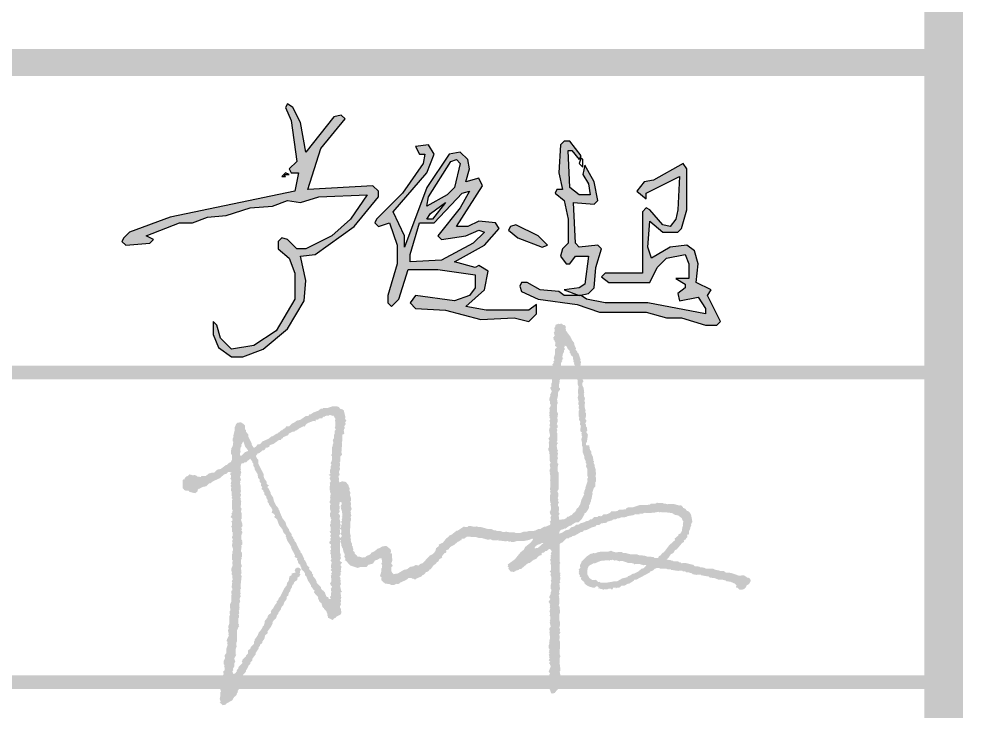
# Model space of a CAD drawing. Extents: x 2803505 to 5851001, y -1372902 to 24339.
# Drawn here: x 3298171 to 3300610, y -617328 to -615540 of the extents above; entities that cross this region are included whole.
import ezdxf

# ---------------------------------------------------------------- set-up
doc = ezdxf.new("R2010")
doc.units = 0
doc.header["$LTSCALE"] = 1000
doc.header["$MEASUREMENT"] = 0
doc.layers.get('0').update_dxf_attribs({"linetype": 'CONTINUOUS'})
doc.layers.add('!!电气', color=1, linetype='CONTINUOUS')
doc.layers.add('图框', color=147, linetype='CONTINUOUS', lineweight=20)

# ---------------------------------------------------------------- blocks, each defined once
blk = doc.blocks.new('ljc')
at = {"linetype": 'Continuous'}
h = blk.add_hatch(color=0, dxfattribs=at)
h.paths.add_polyline_path([(2022.82, 1567.67), (2018.82, 1563.67), (2019.82, 1561.67), (2023.82, 1561.67), (2021.82, 1551.67), (1954.82, 1537.67), (1932.82, 1529.67), (1929.82, 1526.67), (1928.82, 1524.67), (1930.82, 1522.67), (1943.82, 1523.67), (1945.82, 1525.67), (1941.82, 1527.67), (1959.82, 1534.67), (1966.82, 1534.67), (1974.82, 1537.67), (1984.82, 1538.67), (1997.82, 1542.67), (2009.82, 1543.67), (2017.82, 1546.67), (2024.82, 1545.67), (2034.82, 1548.67), (2060.82, 1549.67), (2051.82, 1536.67), (2041.82, 1527.67), (2027.82, 1520.67), (2022.82, 1520.67), (2017.82, 1525.67), (2014.82, 1526.67), (2012.82, 1524.67), (2012.82, 1520.67), (2018.82, 1515.67), (2021.82, 1507.67), (2021.82, 1493.67), (2011.82, 1476.67), (1999.82, 1468.67), (1987.82, 1466.67), (1981.82, 1472.67), (1979.82, 1479.67), (1977.82, 1481.67), (1977.82, 1474.67), (1980.82, 1467.67), (1987.82, 1462.67), (1993.82, 1462.67), (2004.82, 1466.67), (2017.82, 1477.67), (2026.82, 1492.67), (2027.82, 1503.67), (2024.82, 1516.67), (2032.82, 1517.67), (2053.82, 1532.67), (2066.82, 1548.67), (2066.82, 1551.67), (2063.82, 1554.67), (2028.82, 1552.67), (2035.82, 1574.67), (2048.82, 1590.67), (2046.82, 1592.67), (2042.82, 1591.67), (2027.82, 1572.67), (2024.82, 1588.67), (2020.82, 1596.67), (2017.82, 1598.67), (2016.82, 1596.67), (2019.82, 1589.67)])
h.paths.add_polyline_path([(2080.82, 1521.67), (2080.82, 1527.67), (2074.82, 1540.67), (2092.82, 1561.67), (2096.82, 1571.67), (2093.82, 1576.67), (2086.82, 1575.67), (2088.82, 1571.67), (2091.82, 1571.67), (2090.82, 1566.67), (2079.82, 1550.67), (2065.82, 1536.67), (2064.82, 1534.67), (2066.82, 1532.67), (2072.82, 1534.67), (2076.82, 1522.67), (2076.82, 1512.67), (2071.82, 1495.67), (2071.82, 1491.67), (2073.82, 1489.67), (2077.82, 1493.67), (2082.82, 1509.67), (2098.82, 1509.67), (2118.82, 1506.67), (2118.82, 1499.67), (2115.82, 1495.67), (2107.82, 1492.67), (2086.82, 1495.67), (2083.82, 1491.67), (2086.82, 1488.67), (2102.82, 1487.67), (2121.82, 1482.67), (2139.82, 1483.67), (2147.82, 1481.67), (2151.82, 1485.67), (2151.82, 1490.67), (2147.82, 1487.67), (2124.82, 1487.67), (2113.82, 1489.67), (2123.82, 1498.67), (2125.82, 1508.67), (2120.82, 1511.67), (2118.82, 1510.67), (2107.82, 1513.67), (2123.82, 1522.67), (2131.82, 1531.67), (2129.82, 1534.67), (2120.82, 1535.67), (2114.82, 1532.67), (2108.82, 1532.67), (2122.82, 1554.67), (2120.82, 1558.67), (2113.82, 1556.67), (2115.82, 1563.67), (2114.82, 1568.67), (2110.82, 1572.67), (2104.82, 1571.67), (2092.82, 1553.67)])
h.paths.add_polyline_path([(2088.82, 1534.67), (2096.82, 1534.67), (2111.82, 1550.67), (2115.82, 1551.67), (2110.82, 1542.67), (2098.82, 1527.67), (2100.82, 1525.67), (2113.82, 1527.67), (2120.82, 1530.67), (2123.82, 1529.67), (2117.82, 1523.67), (2100.82, 1514.67), (2083.82, 1513.67), (2083.82, 1517.67)], flags=16)
h.paths.add_polyline_path([(2092.82, 1536.67), (2094.82, 1539.67), (2102.82, 1545.67), (2095.82, 1536.67)], flags=16)
h.paths.add_polyline_path([(2092.82, 1543.67), (2093.82, 1548.67), (2105.82, 1567.67), (2108.82, 1568.67), (2110.82, 1566.67), (2107.82, 1553.67), (2103.82, 1549.67)], flags=16)
h.paths.add_polyline_path([(2140.82, 1533.67), (2137.82, 1532.67), (2136.82, 1530.67), (2141.82, 1526.67), (2154.82, 1521.67), (2157.82, 1522.67), (2152.82, 1527.67)])
h.paths.add_polyline_path([(2174.82, 1521.67), (2172.82, 1523.67), (2171.82, 1545.67), (2182.82, 1544.67), (2184.82, 1546.67), (2182.82, 1556.67), (2177.82, 1565.67), (2176.82, 1560.67), (2179.82, 1555.67), (2180.82, 1549.67), (2174.82, 1549.67), (2169.82, 1553.67), (2168.82, 1573.67), (2170.82, 1573.67), (2174.82, 1568.67), (2175.82, 1570.67), (2169.82, 1578.67), (2166.82, 1578.67), (2164.82, 1576.67), (2163.82, 1561.67), (2165.82, 1552.67), (2162.82, 1552.67), (2161.82, 1550.67), (2166.82, 1546.67), (2168.82, 1536.67), (2168.82, 1523.67), (2165.82, 1520.67), (2164.82, 1516.67), (2167.82, 1512.67), (2169.82, 1512.67), (2172.82, 1516.67), (2179.82, 1516.67), (2177.82, 1501.67), (2174.82, 1499.67), (2166.82, 1498.67), (2174.82, 1495.67), (2179.82, 1496.67), (2182.82, 1499.67), (2183.82, 1510.67), (2186.82, 1520.67), (2184.82, 1522.67)])
h.paths.add_polyline_path([(2232.82, 1541.67), (2232.82, 1563.67), (2230.82, 1566.67), (2214.82, 1557.67), (2209.82, 1556.67), (2205.82, 1551.67), (2210.82, 1547.67), (2210.82, 1550.67), (2228.82, 1559.67), (2227.82, 1541.67), (2226.82, 1536.67), (2223.82, 1532.67), (2219.82, 1533.67), (2212.82, 1541.67), (2210.82, 1542.67), (2208.82, 1540.67), (2208.82, 1507.67), (2188.82, 1507.67), (2186.82, 1505.67), (2190.82, 1502.67), (2212.82, 1502.67), (2216.82, 1510.67), (2221.82, 1515.67), (2231.82, 1517.67), (2233.82, 1512.67), (2233.82, 1504.67), (2226.82, 1504.67), (2231.82, 1501.67), (2231.82, 1499.67), (2227.82, 1496.67), (2228.82, 1492.67), (2238.82, 1494.67), (2242.82, 1488.67), (2242.82, 1485.67), (2211.82, 1491.67), (2188.82, 1491.67), (2178.82, 1493.67), (2175.82, 1495.67), (2166.82, 1495.67), (2163.82, 1497.67), (2153.82, 1498.67), (2146.82, 1502.67), (2143.82, 1502.67), (2142.82, 1500.67), (2143.82, 1497.67), (2152.82, 1493.67), (2173.82, 1490.67), (2185.82, 1486.67), (2210.82, 1486.67), (2221.82, 1483.67), (2229.82, 1483.67), (2242.82, 1479.67), (2248.82, 1479.67), (2250.82, 1481.67), (2243.82, 1495.67), (2245.82, 1498.67), (2237.82, 1502.67), (2238.82, 1512.67), (2236.82, 1519.67), (2232.82, 1522.67), (2223.82, 1521.67), (2213.82, 1515.67), (2211.82, 1521.67), (2212.82, 1535.67), (2219.82, 1529.67), (2227.82, 1529.67), (2229.82, 1531.67)])
at = {"color": 0, "linetype": 'Continuous', "elevation": 16426272}
for points in [[(1929.82, 1526.67), (1928.82, 1524.67), (1930.82, 1522.67), (1943.82, 1523.67), (1945.82, 1525.67), (1941.82, 1527.67), (1959.82, 1534.67), (1966.82, 1534.67), (1974.82, 1537.67), (1984.82, 1538.67), (1997.82, 1542.67), (2009.82, 1543.67), (2017.82, 1546.67), (2024.82, 1545.67), (2034.82, 1548.67), (2060.82, 1549.67), (2051.82, 1536.67), (2041.82, 1527.67), (2027.82, 1520.67), (2022.82, 1520.67), (2017.82, 1525.67), (2014.82, 1526.67), (2012.82, 1524.67), (2012.82, 1520.67), (2018.82, 1515.67), (2021.82, 1507.67), (2021.82, 1493.67), (2011.82, 1476.67), (1999.82, 1468.67), (1987.82, 1466.67), (1981.82, 1472.67), (1979.82, 1479.67), (1977.82, 1481.67), (1977.82, 1474.67), (1980.82, 1467.67), (1987.82, 1462.67), (1993.82, 1462.67), (2004.82, 1466.67), (2017.82, 1477.67), (2026.82, 1492.67), (2027.82, 1503.67), (2024.82, 1516.67), (2032.82, 1517.67), (2053.82, 1532.67), (2066.82, 1548.67), (2066.82, 1551.67), (2063.82, 1554.67), (2028.82, 1552.67), (2035.82, 1574.67), (2048.82, 1590.67), (2046.82, 1592.67), (2042.82, 1591.67), (2027.82, 1572.67), (2024.82, 1588.67), (2020.82, 1596.67), (2017.82, 1598.67), (2016.82, 1596.67), (2019.82, 1589.67), (2022.82, 1567.67), (2018.82, 1563.67), (2019.82, 1561.67), (2023.82, 1561.67), (2021.82, 1551.67), (1954.82, 1537.67), (1932.82, 1529.67), (1929.82, 1526.67)], [(2065.82, 1536.67), (2064.82, 1534.67), (2066.82, 1532.67), (2072.82, 1534.67), (2076.82, 1522.67), (2076.82, 1512.67), (2071.82, 1495.67), (2071.82, 1491.67), (2073.82, 1489.67), (2077.82, 1493.67), (2082.82, 1509.67), (2098.82, 1509.67), (2118.82, 1506.67), (2118.82, 1499.67), (2115.82, 1495.67), (2107.82, 1492.67), (2086.82, 1495.67), (2083.82, 1491.67), (2086.82, 1488.67), (2102.82, 1487.67), (2121.82, 1482.67), (2139.82, 1483.67), (2147.82, 1481.67), (2151.82, 1485.67), (2151.82, 1490.67), (2147.82, 1487.67), (2124.82, 1487.67), (2113.82, 1489.67), (2123.82, 1498.67), (2125.82, 1508.67), (2120.82, 1511.67), (2118.82, 1510.67), (2107.82, 1513.67), (2123.82, 1522.67), (2131.82, 1531.67), (2129.82, 1534.67), (2120.82, 1535.67), (2114.82, 1532.67), (2108.82, 1532.67), (2122.82, 1554.67), (2120.82, 1558.67), (2113.82, 1556.67), (2115.82, 1563.67), (2114.82, 1568.67), (2110.82, 1572.67), (2104.82, 1571.67), (2092.82, 1553.67), (2080.82, 1521.67), (2080.82, 1527.67), (2074.82, 1540.67), (2092.82, 1561.67), (2096.82, 1571.67), (2093.82, 1576.67), (2086.82, 1575.67), (2088.82, 1571.67), (2091.82, 1571.67), (2090.82, 1566.67), (2079.82, 1550.67), (2065.82, 1536.67)], [(2162.82, 1552.67), (2161.82, 1550.67), (2166.82, 1546.67), (2168.82, 1536.67), (2168.82, 1523.67), (2165.82, 1520.67), (2164.82, 1516.67), (2167.82, 1512.67), (2169.82, 1512.67), (2172.82, 1516.67), (2179.82, 1516.67), (2177.82, 1501.67), (2174.82, 1499.67), (2166.82, 1498.67), (2174.82, 1495.67), (2179.82, 1496.67), (2182.82, 1499.67), (2183.82, 1510.67), (2186.82, 1520.67), (2184.82, 1522.67), (2174.82, 1521.67), (2172.82, 1523.67), (2171.82, 1545.67), (2182.82, 1544.67), (2184.82, 1546.67), (2182.82, 1556.67), (2177.82, 1565.67), (2176.82, 1560.67), (2179.82, 1555.67), (2180.82, 1549.67), (2174.82, 1549.67), (2169.82, 1553.67), (2168.82, 1573.67), (2170.82, 1573.67), (2174.82, 1568.67), (2175.82, 1570.67), (2169.82, 1578.67), (2166.82, 1578.67), (2164.82, 1576.67), (2163.82, 1561.67), (2165.82, 1552.67), (2162.82, 1552.67)], [(2092.82, 1543.67), (2093.82, 1548.67), (2105.82, 1567.67), (2108.82, 1568.67), (2110.82, 1566.67), (2107.82, 1553.67), (2103.82, 1549.67), (2092.82, 1543.67)], [(2143.82, 1502.67), (2142.82, 1500.67), (2143.82, 1497.67), (2152.82, 1493.67), (2173.82, 1490.67), (2185.82, 1486.67), (2210.82, 1486.67), (2221.82, 1483.67), (2229.82, 1483.67), (2242.82, 1479.67), (2248.82, 1479.67), (2250.82, 1481.67), (2243.82, 1495.67), (2245.82, 1498.67), (2237.82, 1502.67), (2238.82, 1512.67), (2236.82, 1519.67), (2232.82, 1522.67), (2223.82, 1521.67), (2213.82, 1515.67), (2211.82, 1521.67), (2212.82, 1535.67), (2219.82, 1529.67), (2227.82, 1529.67), (2229.82, 1531.67), (2232.82, 1541.67), (2232.82, 1563.67), (2230.82, 1566.67), (2214.82, 1557.67), (2209.82, 1556.67), (2205.82, 1551.67), (2210.82, 1547.67), (2210.82, 1550.67), (2228.82, 1559.67), (2227.82, 1541.67), (2226.82, 1536.67), (2223.82, 1532.67), (2219.82, 1533.67), (2212.82, 1541.67), (2210.82, 1542.67), (2208.82, 1540.67), (2208.82, 1507.67), (2188.82, 1507.67), (2186.82, 1505.67), (2190.82, 1502.67), (2212.82, 1502.67), (2216.82, 1510.67), (2221.82, 1515.67), (2231.82, 1517.67), (2233.82, 1512.67), (2233.82, 1504.67), (2226.82, 1504.67), (2231.82, 1501.67), (2231.82, 1499.67), (2227.82, 1496.67), (2228.82, 1492.67), (2238.82, 1494.67), (2242.82, 1488.67), (2242.82, 1485.67), (2211.82, 1491.67), (2188.82, 1491.67), (2178.82, 1493.67), (2175.82, 1495.67), (2166.82, 1495.67), (2163.82, 1497.67), (2153.82, 1498.67), (2146.82, 1502.67), (2143.82, 1502.67)], [(2176.82, 1568.67), (2175.82, 1569.67), (2174.82, 1566.67), (2176.82, 1564.67), (2176.82, 1568.67)], [(2015.82, 1560.67), (2014.82, 1559.67), (2016.82, 1559.67), (2015.82, 1560.67)], [(2016.82, 1561.67), (2015.82, 1560.67), (2018.82, 1560.67), (2016.82, 1561.67)], [(2083.82, 1513.67), (2083.82, 1517.67), (2088.82, 1534.67), (2096.82, 1534.67), (2111.82, 1550.67), (2115.82, 1551.67), (2110.82, 1542.67), (2098.82, 1527.67), (2100.82, 1525.67), (2113.82, 1527.67), (2120.82, 1530.67), (2123.82, 1529.67), (2117.82, 1523.67), (2100.82, 1514.67), (2083.82, 1513.67)], [(2092.82, 1536.67), (2094.82, 1539.67), (2102.82, 1545.67), (2095.82, 1536.67), (2092.82, 1536.67)], [(2137.82, 1532.67), (2136.82, 1530.67), (2141.82, 1526.67), (2154.82, 1521.67), (2157.82, 1522.67), (2152.82, 1527.67), (2140.82, 1533.67), (2137.82, 1532.67)]]:
    blk.add_lwpolyline(points, dxfattribs=at)
blk = doc.blocks.new('A$C56DE0068')
at = {"linetype": 'Continuous'}
h = blk.add_hatch(color=0, dxfattribs=at)
h.paths.add_polyline_path([(6006.3, 12525.4), (6005.5, 12526.2), (5997.8, 12523.7), (5996, 12517.7), (5994.3, 12516), (5995.2, 12506.5), (5992.6, 12504), (5995.2, 12495.4), (5990.9, 12489.4), (5992.6, 12487.7), (5992.6, 12484.3), (5995.2, 12482.5), (5995.2, 12480), (5996.9, 12478.3), (5996, 12468.8), (6001.2, 12465.4), (5996, 12460.3), (5996, 12447.4), (5992.6, 12438), (5993.5, 12432.9), (5995.2, 12432.9), (5991.8, 12428.6), (5992.6, 12425.1), (5989.2, 12420.9), (5990.9, 12409.7), (5989.2, 12407.1), (5990, 12398.6), (5987.5, 12392.6), (5988.3, 12374.6), (5986.6, 12372), (5986.6, 12362.6), (5983.2, 12360.9), (5987.5, 12351.5), (5983.2, 12342.9), (5984, 12339.5), (5982.3, 12336.9), (5980.6, 12328.3), (5983.2, 12326.6), (5983.2, 12318.9), (5984.9, 12318), (5984, 12312), (5981.5, 12308.6), (5982.3, 12298.3), (5980.6, 12295.8), (5982.3, 12293.2), (5980.6, 12288.9), (5982.3, 12287.2), (5981.5, 12282.9), (5984, 12280.3), (5981.5, 12275.2), (5983.2, 12270.1), (5981.5, 12263.2), (5984, 12258.9), (5982.3, 12258.9), (5980.6, 12251.2), (5983.2, 12236.6), (5980.6, 12231.5), (5978.9, 12230.6), (5981.5, 12223.8), (5979.8, 12219.5), (5980.6, 12206.7), (5978.9, 12204.9), (5978.9, 12199.8), (5981.5, 12194.7), (5980.6, 12190.4), (5982.3, 12188.7), (5982.3, 12173.2), (5983.2, 12169), (5984.9, 12169), (5982.3, 12162.1), (5984, 12152.7), (5981.5, 12147.5), (5982.3, 12142.4), (5984, 12140.7), (5982.3, 12139.8), (5984, 12133), (5984, 12124.4), (5982.3, 12122.7), (5984, 12119.3), (5983.2, 12097), (5984.9, 12094.4), (5983.2, 12092.7), (5984.9, 12085.8), (5983.2, 12084.1), (5983.2, 12068.7), (5984, 12063.6), (5985.8, 12062.7), (5984, 12059.3), (5985.8, 12052.4), (5984.9, 12043.9), (5982.3, 12040.4), (5984, 12033.6), (5986.6, 12031.9), (5984, 12025), (5985.8, 12019), (5982.3, 12014.7), (5984, 12012.2), (5983.2, 12007), (5973.8, 12002.7), (5967.8, 12001.9), (5957.5, 11995.9), (5952.3, 11995.9), (5946.3, 11992.5), (5939.5, 11990.7), (5927.5, 11990.7), (5923.2, 11989), (5914.6, 11989), (5906.1, 11985.6), (5894.9, 11985.6), (5890.7, 11987.3), (5879.5, 11987.3), (5870.9, 11989), (5861.5, 11988.2), (5854.7, 11990.7), (5846.1, 11990.7), (5842.7, 11992.5), (5838.4, 11992.5), (5831.5, 11995.9), (5823, 11995.9), (5805, 12001), (5797.3, 12001), (5794.7, 12002.7), (5785.3, 12001.9), (5779.3, 12003.6), (5772.4, 12003.6), (5769.8, 12001), (5759.6, 12001.9), (5744.1, 11991.6), (5741.6, 11991.6), (5728.7, 11981.3), (5723.6, 11979.6), (5719.3, 11974.5), (5715, 11971.9), (5706.4, 11960.8), (5695.3, 11955.6), (5696.2, 11952.2), (5688.5, 11946.2), (5687.6, 11940.2), (5683.3, 11934.2), (5678.2, 11929.9), (5672.2, 11927.3), (5654.2, 11907.6), (5648.2, 11905.9), (5643, 11901.6), (5636.2, 11903.4), (5631, 11899.9), (5621.6, 11898.2), (5613.9, 11892.2), (5605.3, 11890.5), (5589.9, 11881.1), (5591.6, 11880.2), (5587.3, 11881.1), (5579.6, 11879.4), (5575.4, 11882.8), (5572.8, 11888.8), (5572.8, 11895.6), (5573.6, 11898.2), (5576.2, 11899.9), (5576.2, 11902.5), (5572.8, 11906.8), (5576.2, 11915.3), (5574.5, 11924.8), (5575.4, 11929.9), (5572.8, 11934.2), (5571.9, 11932.5), (5571.1, 11935.1), (5572.8, 11937.6), (5571.1, 11943.6), (5560.8, 11952.2), (5550.5, 11951.3), (5541.9, 11946.2), (5537.7, 11945.3), (5529.9, 11938.5), (5522.2, 11935.1), (5517.9, 11929.9), (5509.4, 11926.5), (5506, 11923.1), (5496.5, 11922.2), (5494.8, 11923.9), (5485.4, 11924.8), (5484.5, 11927.3), (5478.5, 11932.5), (5478.5, 11936.8), (5474.3, 11939.3), (5475.1, 11944.5), (5473.4, 11947.9), (5474.3, 11949.6), (5471.7, 11952.2), (5471.7, 11958.2), (5470, 11959.9), (5468.3, 11966.8), (5469.1, 11971), (5467.4, 11971.9), (5468.3, 11978.7), (5466.5, 11985.6), (5467.4, 12015.6), (5469.1, 12018.2), (5468.3, 12027.6), (5470, 12031), (5468.3, 12035.3), (5469.1, 12037.9), (5467.4, 12040.4), (5470.8, 12048.1), (5468.3, 12055), (5469.1, 12061.9), (5467.4, 12067.9), (5469.1, 12068.7), (5469.1, 12075.6), (5466.5, 12083.3), (5467.4, 12091), (5464.8, 12095.3), (5465.7, 12100.4), (5462.3, 12107.3), (5463.1, 12109), (5455.4, 12117.6), (5446, 12119.3), (5438.3, 12115.8), (5439.1, 12116.7), (5437.4, 12120.1), (5438.3, 12123.5), (5436.6, 12133), (5440, 12135.5), (5438.3, 12140.7), (5438.3, 12145), (5440.8, 12151), (5439.1, 12157), (5440.8, 12158.7), (5440, 12169), (5441.7, 12169.8), (5441.7, 12183.5), (5446, 12187.8), (5444.3, 12193.8), (5446, 12216.9), (5445.1, 12220.4), (5446.8, 12222.9), (5446.8, 12239.2), (5447.7, 12240.9), (5450.3, 12240.9), (5452, 12242.6), (5450.3, 12249.5), (5451.1, 12253.8), (5452.8, 12255.5), (5452, 12261.5), (5455.4, 12267.5), (5453.7, 12270.9), (5457.1, 12276.1), (5453.7, 12280.3), (5454.5, 12285.5), (5450.3, 12302.6), (5446.8, 12305.2), (5441.7, 12306), (5437.4, 12311.2), (5432.3, 12312.9), (5421.1, 12312.9), (5409.1, 12308.6), (5397.1, 12308.6), (5396.3, 12306.9), (5391.1, 12306.9), (5385.1, 12301.8), (5371.4, 12296.6), (5365.4, 12292.3), (5362, 12292.3), (5358.6, 12288.1), (5352.6, 12288.1), (5338, 12277.8), (5329.5, 12276.1), (5322.6, 12270.9), (5316.6, 12268.3), (5309.7, 12261.5), (5302, 12261.5), (5299.5, 12257.2), (5292.6, 12252.9), (5291.8, 12250.4), (5288.3, 12250.4), (5284, 12246.1), (5278.9, 12243.5), (5280.6, 12242.6), (5277.2, 12242.6), (5266.9, 12235.8), (5263.5, 12234.9), (5255.8, 12228.9), (5240.3, 12222.1), (5234.3, 12215.2), (5227.5, 12214.4), (5224.1, 12209.2), (5218.9, 12205.8), (5216.4, 12207.5), (5212.1, 12215.2), (5212.1, 12217.8), (5203.5, 12234.9), (5203.5, 12240.1), (5197.5, 12247.8), (5197.5, 12251.2), (5194.9, 12254.6), (5194.9, 12263.2), (5190.6, 12268.3), (5187.2, 12269.2), (5184.7, 12271.8), (5175.2, 12270.1), (5172.7, 12267.5), (5168.4, 12258.1), (5168.4, 12250.4), (5164.9, 12236.6), (5165.8, 12234.1), (5163.2, 12228.9), (5163.2, 12222.9), (5164.9, 12221.2), (5164.1, 12212.7), (5161.5, 12205.8), (5159.8, 12204.9), (5158.9, 12190.4), (5161.5, 12187), (5161.5, 12175), (5158.9, 12169), (5153, 12166.4), (5148.7, 12161.2), (5146.1, 12161.2), (5132.4, 12151), (5123.8, 12149.3), (5115.3, 12141.5), (5109.3, 12141.5), (5101.5, 12139), (5093.8, 12133), (5082.7, 12133), (5081, 12130.4), (5072.4, 12131.3), (5069.8, 12133.8), (5064.7, 12135.5), (5060.4, 12134.7), (5051.8, 12137.3), (5047.6, 12133), (5043.3, 12131.3), (5039.9, 12127.8), (5039, 12124.4), (5036.4, 12124.4), (5033.9, 12121.8), (5033.9, 12105.6), (5034.7, 12101.3), (5038.1, 12097), (5041.6, 12095.3), (5047.6, 12095.3), (5050.1, 12094.4), (5051.8, 12091.8), (5066.4, 12088.4), (5073.3, 12093.6), (5073.3, 12097.8), (5076.7, 12100.4), (5078.4, 12099.6), (5079.3, 12101.3), (5086.1, 12104.7), (5094.7, 12106.4), (5103.3, 12114.1), (5105.8, 12114.1), (5112.7, 12119.3), (5129.8, 12127), (5141.8, 12137.3), (5147, 12138.1), (5152.1, 12143.3), (5159.8, 12142.4), (5159.8, 12140.7), (5156.4, 12139), (5156.4, 12137.3), (5158.9, 12135.5), (5158.9, 12129.5), (5157.2, 12126.1), (5159.8, 12122.7), (5159.8, 12117.6), (5158.1, 12114.1), (5159.8, 12111.6), (5158.1, 12107.3), (5159.8, 12103.8), (5158.9, 12095.3), (5160.7, 12092.7), (5160.7, 12082.4), (5162.4, 12079.9), (5160.7, 12076.4), (5163.2, 12072.1), (5161.5, 12070.4), (5161.5, 12047.3), (5163.2, 12044.7), (5162.4, 12038.7), (5159.8, 12035.3), (5161.5, 12032.7), (5158.1, 12026.7), (5162.4, 12023.3), (5163.2, 12019), (5159.8, 12014.7), (5161.5, 12013), (5161.5, 12005.3), (5159.8, 12002.7), (5161.5, 11999.3), (5161.5, 11989), (5163.2, 11988.2), (5163.2, 11978.7), (5161.5, 11974.5), (5164.1, 11968.5), (5161.5, 11965), (5163.2, 11962.5), (5161.5, 11953), (5164.1, 11945.3), (5164.1, 11941), (5162.4, 11937.6), (5163.2, 11933.3), (5161.5, 11930.8), (5161.5, 11917.1), (5164.1, 11913.6), (5162.4, 11911.1), (5163.2, 11901.6), (5159.8, 11893.1), (5159.8, 11887.9), (5161.5, 11885.4), (5160.7, 11878.5), (5162.4, 11876.8), (5163.2, 11864.8), (5160.7, 11861.4), (5162.4, 11858.8), (5160.7, 11845.1), (5162.4, 11842.5), (5162.4, 11837.4), (5161.5, 11838.2), (5159.8, 11834.8), (5159.8, 11829.7), (5161.5, 11828), (5159.8, 11825.4), (5159.8, 11808.2), (5156.4, 11801.4), (5157.2, 11786), (5155.5, 11783.4), (5156.4, 11773.1), (5154.7, 11771.4), (5154.7, 11751.7), (5152.1, 11744.8), (5153, 11737.1), (5151.2, 11735.4), (5152.1, 11729.4), (5153.8, 11726.8), (5152.1, 11725.1), (5153.8, 11719.1), (5152.1, 11718.3), (5148.7, 11711.4), (5147.8, 11706.3), (5150.4, 11704.6), (5148.7, 11698.6), (5151.2, 11698.6), (5147, 11686.6), (5147, 11675.4), (5142.7, 11670.3), (5143.5, 11661.7), (5140.1, 11654.9), (5140.1, 11647.2), (5142.7, 11643.7), (5141, 11641.2), (5142.7, 11638.6), (5142.7, 11632.6), (5141, 11628.3), (5138.4, 11628.3), (5140.1, 11621.5), (5137.5, 11616.3), (5139.2, 11609.5), (5135, 11600.9), (5135.8, 11594), (5132.4, 11591.5), (5135, 11589.8), (5134.1, 11584.6), (5131.5, 11582.1), (5133.2, 11576.1), (5131.5, 11575.2), (5131.5, 11564.9), (5129.8, 11557.2), (5132.4, 11549.5), (5129.8, 11546.9), (5132.4, 11546.1), (5137.5, 11540.9), (5145.2, 11542.6), (5147, 11545.2), (5162.4, 11553.8), (5166.7, 11561.5), (5173.5, 11567.5), (5174.4, 11571.8), (5176.9, 11575.2), (5176.1, 11577.8), (5178.7, 11580.3), (5178.7, 11586.3), (5182.1, 11591.5), (5180.4, 11594), (5185.5, 11598.3), (5187.2, 11601.8), (5185.5, 11604.3), (5188.9, 11611.2), (5188.9, 11614.6), (5190.6, 11617.2), (5189.8, 11618.9), (5197.5, 11627.5), (5197.5, 11631.7), (5200.1, 11633.5), (5205.2, 11644.6), (5209.5, 11648), (5208.6, 11650.6), (5214.6, 11657.4), (5213.8, 11660), (5212.9, 11659.2), (5223.2, 11672.9), (5223.2, 11676.3), (5230.9, 11688.3), (5230.9, 11690.9), (5234.3, 11694.3), (5233.5, 11696.9), (5232.6, 11696), (5240.3, 11702), (5240.3, 11705.4), (5245.5, 11713.1), (5247.2, 11721.7), (5254.1, 11726.8), (5253.2, 11731.1), (5262.6, 11744), (5266.9, 11753.4), (5266, 11755.1), (5270.3, 11761.1), (5275.5, 11765.4), (5278, 11774), (5281.5, 11777.4), (5281.5, 11780), (5287.5, 11787.7), (5289.2, 11793.7), (5294.3, 11799.7), (5296.9, 11807.4), (5302.9, 11815.1), (5302.9, 11821.1), (5307.2, 11824.5), (5308, 11830.5), (5312.3, 11835.7), (5312.3, 11839.1), (5316.6, 11845.9), (5317.5, 11851.1), (5320.9, 11853.7), (5321.7, 11857.9), (5325.2, 11861.4), (5326.9, 11861.4), (5331.2, 11866.5), (5330.3, 11869.9), (5336.3, 11874.2), (5336.3, 11875.9), (5338.9, 11878.5), (5335.4, 11880.2), (5337.2, 11881.9), (5337.2, 11887.1), (5339.7, 11891.4), (5335.4, 11895.6), (5329.5, 11896.5), (5325.2, 11893.1), (5323.5, 11889.6), (5326, 11883.6), (5315.7, 11881.1), (5315.7, 11876.8), (5309.7, 11873.4), (5308.9, 11865.7), (5307.2, 11860.5), (5303.7, 11857.1), (5302.9, 11850.2), (5296.9, 11843.4), (5286.6, 11822), (5281.5, 11816), (5281.5, 11813.4), (5276.3, 11808.2), (5278, 11806.5), (5271.2, 11798), (5267.8, 11791.1), (5261.8, 11784.3), (5262.6, 11779.1), (5256.6, 11774.8), (5254.1, 11771.4), (5253.2, 11767.1), (5246.3, 11758.6), (5246.3, 11754.3), (5243.8, 11746.6), (5241.2, 11744.8), (5240.3, 11741.4), (5235.2, 11733.7), (5230.9, 11729.4), (5228.3, 11721.7), (5219.8, 11709.7), (5220.6, 11708), (5218.1, 11705.4), (5218.1, 11699.4), (5210.4, 11691.7), (5208.6, 11686.6), (5202.6, 11682.3), (5202.6, 11674.6), (5198.4, 11670.3), (5197.5, 11666.9), (5188.1, 11658.3), (5188.1, 11654.9), (5186.4, 11654), (5188.1, 11652.3), (5188.1, 11649.7), (5178.7, 11640.3), (5177.8, 11635.2), (5173.5, 11631.7), (5174.4, 11629.2), (5170.1, 11623.2), (5165.8, 11621.5), (5162.4, 11627.5), (5164.9, 11631.7), (5164.1, 11635.2), (5167.5, 11641.2), (5167.5, 11648.9), (5170.1, 11653.2), (5167.5, 11661.7), (5172.7, 11671.2), (5170.9, 11672), (5170.9, 11685.7), (5173.5, 11691.7), (5172.7, 11702.9), (5174.4, 11705.4), (5174.4, 11735.4), (5176.1, 11736.3), (5177.8, 11742.3), (5180.4, 11744.8), (5178.7, 11747.4), (5180.4, 11749.1), (5177.8, 11751.7), (5177.8, 11766.3), (5179.5, 11767.1), (5179.5, 11774), (5177.8, 11774.8), (5180.4, 11778.3), (5179.5, 11785.1), (5177.8, 11785.1), (5180.4, 11786.8), (5180.4, 11791.1), (5182.1, 11792.8), (5180.4, 11794.5), (5180.4, 11804), (5182.9, 11809.1), (5181.2, 11815.1), (5182.9, 11820.2), (5185.5, 11822.8), (5182.1, 11825.4), (5183.8, 11828.8), (5182.9, 11839.9), (5184.7, 11842.5), (5183.8, 11849.4), (5186.4, 11873.4), (5185.5, 11877.6), (5183.8, 11878.5), (5186.4, 11881.9), (5184.7, 11896.5), (5187.2, 11899.9), (5184.7, 11907.6), (5184.7, 11915.3), (5187.2, 11920.5), (5185.5, 11923.1), (5187.2, 11923.9), (5187.2, 11935.1), (5184.7, 11938.5), (5186.4, 11950.5), (5185.5, 11953.9), (5188.1, 11955.6), (5188.1, 11963.3), (5187.2, 11964.2), (5186.4, 11962.5), (5188.9, 11965), (5185.5, 11969.3), (5186.4, 11983.9), (5188.1, 11984.7), (5188.1, 11989), (5185.5, 11993.3), (5188.1, 11995), (5185.5, 11999.3), (5188.9, 12003.6), (5188.1, 12010.5), (5184.7, 12019.9), (5186.4, 12022.4), (5186.4, 12037.9), (5184.7, 12040.4), (5186.4, 12048.1), (5184.7, 12051.6), (5183.8, 12050.7), (5185.5, 12067), (5183.8, 12072.1), (5184.7, 12074.7), (5182.9, 12076.4), (5184.7, 12083.3), (5184.7, 12085.8), (5182.9, 12087.6), (5185.5, 12095.3), (5183.8, 12096.1), (5183.8, 12108.1), (5182.1, 12115), (5183.8, 12115.8), (5182.1, 12119.3), (5183.8, 12120.1), (5184.7, 12123.5), (5182.1, 12131.3), (5183.8, 12133), (5184.7, 12140.7), (5186.4, 12142.4), (5184.7, 12143.3), (5185.5, 12145), (5182.9, 12146.7), (5185.5, 12148.4), (5182.9, 12151.8), (5184.7, 12152.7), (5183.8, 12157), (5185.5, 12163.8), (5187.2, 12165.5), (5191.5, 12165.5), (5194.1, 12168.1), (5198.4, 12168.1), (5200.9, 12170.7), (5200.9, 12172.4), (5204.4, 12173.2), (5208.6, 12177.5), (5214.6, 12169.8), (5214.6, 12167.2), (5216.4, 12165.5), (5216.4, 12159.5), (5220.6, 12153.5), (5220.6, 12149.3), (5227.5, 12138.1), (5229.2, 12127.8), (5233.5, 12123.5), (5233.5, 12117.6), (5237.8, 12112.4), (5236.1, 12111.6), (5236.9, 12107.3), (5240.3, 12103), (5238.6, 12102.1), (5238.6, 12098.7), (5242.9, 12095.3), (5242.1, 12093.6), (5245.5, 12090.1), (5245.5, 12085), (5249.8, 12080.7), (5250.6, 12075.6), (5254.1, 12070.4), (5253.2, 12066.1), (5257.5, 12061), (5257.5, 12058.4), (5263.5, 12050.7), (5265.2, 12046.4), (5267.8, 12044.7), (5265.2, 12043.9), (5265.2, 12040.4), (5263.5, 12037.9), (5268.6, 12036.2), (5272.9, 12031.9), (5272.9, 12030.2), (5271.2, 12029.3), (5272, 12024.2), (5274.6, 12024.2), (5278, 12020.7), (5283.2, 12006.2), (5291.8, 11995), (5295.2, 11985.6), (5302, 11979.6), (5299.5, 11977.9), (5302, 11975.3), (5302, 11971.9), (5305.5, 11964.2), (5314.9, 11949.6), (5314, 11947.9), (5324.3, 11928.2), (5323.5, 11923.9), (5330.3, 11920.5), (5329.5, 11916.2), (5331.2, 11915.3), (5332.9, 11907.6), (5338, 11903.4), (5338, 11900.8), (5340.6, 11896.5), (5340.6, 11892.2), (5347.4, 11886.2), (5350, 11881.9), (5350, 11876.8), (5353.4, 11874.2), (5357.7, 11863.1), (5365.4, 11851.1), (5365.4, 11847.7), (5369.7, 11843.4), (5369.7, 11841.7), (5374.9, 11837.4), (5373.1, 11832.2), (5384.3, 11820.2), (5383.4, 11818.5), (5387.7, 11808.2), (5392.9, 11804), (5395.4, 11794.5), (5399.7, 11791.1), (5399.7, 11789.4), (5404.8, 11784.3), (5409.1, 11774.8), (5408.3, 11775.7), (5407.4, 11774), (5410, 11768.8), (5409.1, 11767.1), (5422, 11761.1), (5425.4, 11765.4), (5429.7, 11767.1), (5431.4, 11769.7), (5441.7, 11774.8), (5444.3, 11780), (5442.5, 11791.1), (5440.8, 11792.8), (5440.8, 11797.1), (5443.4, 11801.4), (5441.7, 11806.5), (5443.4, 11808.2), (5442.5, 11814.2), (5444.3, 11820.2), (5442.5, 11822), (5443.4, 11822.8), (5441.7, 11831.4), (5446, 11834.8), (5443.4, 11837.4), (5440.8, 11849.4), (5443.4, 11854.5), (5441.7, 11858.8), (5442.5, 11863.9), (5440.8, 11866.5), (5440.8, 11868.2), (5441.7, 11867.4), (5442.5, 11869.1), (5439.1, 11873.4), (5440.8, 11874.2), (5442.5, 11879.4), (5441.7, 11883.6), (5444.3, 11885.4), (5442.5, 11888.8), (5444.3, 11899.9), (5442.5, 11902.5), (5440.8, 11902.5), (5446, 11909.3), (5444.3, 11911.1), (5443.4, 11910.2), (5440, 11915.3), (5443.4, 11921.3), (5441.7, 11923.9), (5442.5, 11931.6), (5440.8, 11933.3), (5440.8, 11967.6), (5443.4, 11966.8), (5440.8, 11963.3), (5443.4, 11959.9), (5444.3, 11952.2), (5446.8, 11947), (5448.5, 11946.2), (5447.7, 11945.3), (5450.3, 11935.1), (5452.8, 11931.6), (5452, 11923.9), (5454.5, 11920.5), (5454.5, 11917.1), (5452.8, 11915.3), (5455.4, 11914.5), (5467.4, 11901.6), (5486.2, 11895.6), (5494.8, 11898.2), (5509.4, 11898.2), (5513.7, 11903.4), (5525.7, 11906.8), (5530.8, 11914.5), (5538.5, 11917.1), (5542.8, 11920.5), (5547.9, 11920.5), (5549.6, 11910.2), (5547.1, 11906.8), (5549.6, 11901.6), (5548.8, 11895.6), (5547.1, 11893.1), (5547.1, 11885.4), (5543.7, 11874.2), (5547.9, 11871.6), (5547.1, 11863.9), (5556.5, 11855.4), (5568.5, 11853.7), (5573.6, 11851.1), (5581.4, 11851.9), (5586.5, 11854.5), (5591.6, 11853.7), (5596.8, 11857.9), (5612.2, 11864.8), (5618.2, 11869.9), (5625, 11869.9), (5626.8, 11868.2), (5630.2, 11868.2), (5631.9, 11866.5), (5636.2, 11865.7), (5637.9, 11868.2), (5650.8, 11873.4), (5652.5, 11875.9), (5657.6, 11878.5), (5662.7, 11884.5), (5667.9, 11886.2), (5673, 11892.2), (5674.7, 11892.2), (5683.3, 11903.4), (5685.9, 11904.2), (5691, 11910.2), (5694.4, 11911.9), (5697, 11917.9), (5702.2, 11920.5), (5704.7, 11923.1), (5703.9, 11925.6), (5709.9, 11933.3), (5713.3, 11934.2), (5715.9, 11936.8), (5713.3, 11940.2), (5714.2, 11939.3), (5715.9, 11941.9), (5720.2, 11942.8), (5725.3, 11949.6), (5736.4, 11955.6), (5745, 11963.3), (5748.4, 11964.2), (5751, 11966.8), (5753.6, 11966.8), (5755.3, 11970.2), (5754.4, 11971), (5761.3, 11971), (5768.1, 11976.2), (5792.1, 11975.3), (5799, 11972.8), (5806.7, 11972.8), (5821.3, 11968.5), (5829.8, 11969.3), (5835, 11966.8), (5846.1, 11966.8), (5851.2, 11969.3), (5847, 11966.8), (5868.4, 11964.2), (5873.5, 11965), (5877.8, 11963.3), (5879.5, 11963.3), (5880.4, 11965), (5882.9, 11962.5), (5889.8, 11962.5), (5896.7, 11965), (5915.5, 11965), (5931.8, 11968.5), (5933.5, 11970.2), (5937.8, 11971), (5939.5, 11968.5), (5931.8, 11959.9), (5918.9, 11949.6), (5915.5, 11942.8), (5906.9, 11935.9), (5892.4, 11917.9), (5873.5, 11904.2), (5875.2, 11902.5), (5873.5, 11899.1), (5876.9, 11896.5), (5875.2, 11893.9), (5881.2, 11886.2), (5885.5, 11886.2), (5888.9, 11884.5), (5895.8, 11888.8), (5901.8, 11890.5), (5904.4, 11893.1), (5908.6, 11893.1), (5925.8, 11907.6), (5930.9, 11908.5), (5940.3, 11916.2), (5947.2, 11918.8), (5954.9, 11927.3), (5960.1, 11928.2), (5961.8, 11929.9), (5961.8, 11934.2), (5966.9, 11935.1), (5971.2, 11939.3), (5974.6, 11939.3), (5978.9, 11943.6), (5983.2, 11944.5), (5987.5, 11938.5), (5984.9, 11932.5), (5986.6, 11929.1), (5984, 11927.3), (5985.8, 11923.1), (5984, 11922.2), (5984, 11920.5), (5985.8, 11919.6), (5983.2, 11917.1), (5984.9, 11911.1), (5984, 11905.9), (5985.8, 11902.5), (5985.8, 11890.5), (5982.3, 11886.2), (5985.8, 11882.8), (5984, 11876.8), (5985.8, 11875.1), (5986.6, 11865.7), (5984.9, 11863.1), (5986.6, 11857.9), (5984.9, 11851.9), (5984.9, 11841.7), (5986.6, 11839.9), (5985.8, 11833.1), (5984, 11831.4), (5984.9, 11828.8), (5981.5, 11822), (5981.5, 11818.5), (5984, 11815.1), (5978.9, 11807.4), (5982.3, 11804.8), (5982.3, 11802.2), (5984, 11800.5), (5982.3, 11798), (5983.2, 11793.7), (5981.5, 11792.8), (5984, 11791.1), (5981.5, 11782.5), (5983.2, 11780), (5982.3, 11771.4), (5984, 11770.5), (5984, 11763.7), (5982.3, 11758.6), (5984.9, 11754.3), (5983.2, 11756), (5982.3, 11754.3), (5984.9, 11744), (5980.6, 11738.8), (5982.3, 11738), (5980.6, 11735.4), (5983.2, 11732.8), (5981.5, 11730.3), (5983.2, 11714), (5981.5, 11708.9), (5982.3, 11705.4), (5980.6, 11704.6), (5981.5, 11699.4), (5979.8, 11696), (5979.8, 11688.3), (5982.3, 11684.9), (5980.6, 11682.3), (5981.5, 11679.7), (5979.8, 11678), (5982.3, 11674.6), (5979.8, 11671.2), (5981.5, 11666.9), (5980.6, 11665.2), (5982.3, 11661.7), (5979.8, 11657.4), (5984, 11653.2), (5981.5, 11651.5), (5980.6, 11648), (5982.3, 11648), (5984.9, 11641.2), (5979.8, 11628.3), (5979.8, 11626.6), (5983.2, 11624), (5980.6, 11618), (5980.6, 11611.2), (5982.3, 11611.2), (5979.8, 11609.5), (5978.9, 11600.9), (5980.6, 11599.2), (5978.9, 11591.5), (5985.8, 11572.6), (5987.5, 11570.9), (5995.2, 11572.6), (6000.3, 11579.5), (6010.6, 11588.9), (6009.8, 11594), (6011.5, 11595.8), (6011.5, 11601.8), (6008.9, 11605.2), (6009.8, 11608.6), (6008, 11612.9), (6009.8, 11618.9), (6008, 11628.3), (6009.8, 11630), (6008.9, 11643.7), (6008, 11647.2), (6006.3, 11647.2), (6008, 11648.9), (6008, 11663.4), (6009.8, 11666.9), (6008, 11672.9), (6008.9, 11705.4), (6007.2, 11708), (6008, 11720), (6006.3, 11722.6), (6009.8, 11728.6), (6008, 11732), (6008.9, 11736.3), (6007.2, 11741.4), (6008.9, 11748.3), (6008.9, 11755.1), (6007.2, 11760.3), (6007.2, 11777.4), (6008.9, 11778.3), (6008, 11794.5), (6005.5, 11798), (6007.2, 11804.8), (6007.2, 11816.8), (6005.5, 11819.4), (6006.3, 11818.5), (6007.2, 11820.2), (6005.5, 11823.7), (6008, 11829.7), (6006.3, 11831.4), (6007.2, 11838.2), (6008.9, 11840.8), (6007.2, 11855.4), (6009.8, 11857.9), (6008, 11861.4), (6009.8, 11867.4), (6008.9, 11875.1), (6010.6, 11876.8), (6008.9, 11878.5), (6009.8, 11882.8), (6008, 11883.6), (6008, 11905.9), (6009.8, 11908.5), (6008, 11911.1), (6008, 11957.3), (6010.6, 11959.9), (6014, 11960.8), (6026, 11971.9), (6032, 11971.9), (6032, 11973.6), (6038, 11975.3), (6040.6, 11977.9), (6046.6, 11978.7), (6062.9, 11988.2), (6068, 11989), (6070.6, 11992.5), (6077.4, 11993.3), (6091.1, 12000.2), (6100.6, 12002.7), (6103.1, 12006.2), (6110, 12006.2), (6115.1, 12010.5), (6128.8, 12012.2), (6130.6, 12014.7), (6142.6, 12018.2), (6146.8, 12020.7), (6152.8, 12020.7), (6156.3, 12023.3), (6160.5, 12023.3), (6166.5, 12025.9), (6178.5, 12026.7), (6183.7, 12029.3), (6199.1, 12031.9), (6202.5, 12034.4), (6210.2, 12033.6), (6214.5, 12034.4), (6214.5, 12036.2), (6221.4, 12035.3), (6227.4, 12037.9), (6244.5, 12037), (6247.1, 12038.7), (6250.5, 12037.9), (6262.5, 12040.4), (6266.8, 12038.7), (6269.4, 12040.4), (6271.9, 12038.7), (6285.6, 12038.7), (6298.5, 12037), (6305.3, 12032.7), (6313.9, 12031), (6323.3, 12024.2), (6325.1, 12018.2), (6327.6, 12015.6), (6325.9, 12008.7), (6326.8, 12003.6), (6325.1, 12001.9), (6323.3, 11989.9), (6319.9, 11984.7), (6313.9, 11981.3), (6314.8, 11979.6), (6304.5, 11971), (6306.2, 11967.6), (6291.6, 11954.8), (6277.1, 11935.9), (6274.5, 11935.1), (6267.6, 11927.3), (6263.4, 11925.6), (6264.2, 11923.9), (6261.6, 11921.3), (6253.1, 11921.3), (6249.7, 11923.9), (6234.2, 11924.8), (6226.5, 11927.3), (6213.7, 11928.2), (6206.8, 11930.8), (6190.5, 11930.8), (6177.7, 11934.2), (6171.7, 11934.2), (6168.3, 11936.8), (6152, 11935.9), (6145.1, 11937.6), (6140.8, 11940.2), (6134, 11937.6), (6115.1, 11937.6), (6105.7, 11935.9), (6099.7, 11933.3), (6094.6, 11934.2), (6092, 11932.5), (6088.6, 11932.5), (6078.3, 11925.6), (6063.7, 11911.1), (6063.7, 11908.5), (6060.3, 11902.5), (6061.2, 11895.6), (6056.9, 11891.4), (6058.6, 11887.9), (6056.9, 11885.4), (6058.6, 11882.8), (6056.9, 11880.2), (6060.3, 11876.8), (6059.4, 11873.4), (6063.7, 11870.8), (6062.9, 11866.5), (6071.4, 11858.8), (6071.4, 11856.2), (6075.7, 11851.9), (6083.4, 11847.7), (6094.6, 11844.2), (6099.7, 11845.1), (6102.3, 11847.7), (6105.7, 11847.7), (6109.1, 11844.2), (6106.6, 11843.4), (6110.9, 11842.5), (6112.6, 11840.8), (6113.4, 11841.7), (6122.8, 11839.1), (6123.7, 11840.8), (6127.1, 11840.8), (6125.4, 11839.9), (6128, 11839.1), (6128.8, 11840.8), (6130.6, 11839.9), (6134, 11841.7), (6140.8, 11841.7), (6140.8, 11839.9), (6144.3, 11839.9), (6146, 11844.2), (6152, 11845.1), (6152.8, 11842.5), (6155.4, 11844.2), (6159.7, 11844.2), (6164, 11845.9), (6167.4, 11849.4), (6174.3, 11849.4), (6183.7, 11854.5), (6188, 11855.4), (6199.1, 11862.2), (6200.8, 11864.8), (6205.1, 11864.8), (6240.2, 11883.6), (6241.9, 11886.2), (6248.8, 11888.8), (6253.1, 11893.1), (6259.9, 11895.6), (6264.2, 11895.6), (6267.6, 11893.9), (6282.2, 11893.9), (6286.5, 11892.2), (6295.9, 11892.2), (6295.9, 11890.5), (6313.9, 11887.9), (6323.3, 11888.8), (6326.8, 11886.2), (6331.1, 11887.1), (6334.5, 11884.5), (6342.2, 11884.5), (6343.9, 11882.8), (6349, 11881.9), (6351.6, 11879.4), (6360.2, 11877.6), (6372.2, 11878.5), (6373, 11876.8), (6386.7, 11874.2), (6391.9, 11874.2), (6395.3, 11870.8), (6408.2, 11869.1), (6419.3, 11864.8), (6429.6, 11864.8), (6436.4, 11863.1), (6438.2, 11861.4), (6449.3, 11859.7), (6459.6, 11855.4), (6464.7, 11850.2), (6463, 11845.9), (6464.7, 11844.2), (6467.3, 11844.2), (6472.4, 11839.1), (6481, 11839.9), (6485.3, 11841.7), (6488.7, 11845.1), (6491.3, 11851.1), (6493, 11851.1), (6498.1, 11855.4), (6501.6, 11862.2), (6499.8, 11867.4), (6496.4, 11869.9), (6492.1, 11870.8), (6483.6, 11876.8), (6478.4, 11876.8), (6475.8, 11875.1), (6469.9, 11875.9), (6452.7, 11881.9), (6444.1, 11883.6), (6438.2, 11882.8), (6431.3, 11887.9), (6421.9, 11887.9), (6418.4, 11889.6), (6415.9, 11888.8), (6414.2, 11890.5), (6410.7, 11890.5), (6403, 11893.9), (6385, 11893.9), (6382.5, 11895.6), (6373.9, 11897.4), (6372.2, 11896.5), (6367.9, 11899.1), (6356.8, 11899.9), (6353.3, 11903.4), (6331.9, 11908.5), (6322.5, 11907.6), (6319.9, 11910.2), (6316.5, 11910.2), (6313.9, 11912.8), (6301.9, 11912.8), (6300.2, 11914.5), (6296.8, 11913.6), (6296.8, 11915.3), (6283.9, 11917.1), (6289.9, 11923.1), (6295.1, 11930.8), (6300.2, 11933.3), (6302.8, 11935.9), (6305.3, 11941), (6310.5, 11943.6), (6324.2, 11959.9), (6329.3, 11962.5), (6328.5, 11965.9), (6331.1, 11968.5), (6334.5, 11969.3), (6334.5, 11971.9), (6337.9, 11975.3), (6337, 11981.3), (6342.2, 11982.2), (6342.2, 11991.6), (6344.8, 11995), (6345.6, 12001), (6348.2, 12005.3), (6347.3, 12008.7), (6350.8, 12014.7), (6347.3, 12032.7), (6343.9, 12038.7), (6339.6, 12042.2), (6337, 12042.2), (6332.8, 12048.1), (6326.8, 12050.7), (6326.8, 12052.4), (6320.8, 12057.6), (6316.5, 12056.7), (6301.1, 12061), (6286.5, 12060.1), (6278.8, 12061.9), (6277.9, 12061), (6272.8, 12063.6), (6261.6, 12062.7), (6259.9, 12064.4), (6256.5, 12061.9), (6242.8, 12061), (6241.1, 12059.3), (6230.8, 12057.6), (6216.2, 12058.4), (6198.2, 12052.4), (6185.4, 12052.4), (6179.4, 12049), (6179.4, 12047.3), (6167.4, 12045.6), (6162.3, 12046.4), (6156.3, 12042.2), (6140.8, 12041.3), (6138.3, 12037.9), (6130.6, 12034.4), (6121.1, 12033.6), (6116, 12029.3), (6113.4, 12028.4), (6112.6, 12030.2), (6108.3, 12029.3), (6104.9, 12026.7), (6097.1, 12026.7), (6092, 12021.6), (6086.9, 12020.7), (6080.9, 12016.4), (6077.4, 12016.4), (6068, 12012.2), (6062.9, 12011.3), (6056, 12007), (6050, 12007), (6045.7, 12002.7), (6037.2, 12000.2), (6032.9, 11995), (6023.5, 11992.5), (6015.7, 11987.3), (6007.2, 11983.9), (6007.2, 11989), (6011.5, 11994.2), (6016.6, 11995), (6020.9, 11997.6), (6022.6, 11996.7), (6032, 12003.6), (6038, 12005.3), (6041.5, 12008.7), (6050, 12013), (6056, 12013), (6065.4, 12022.4), (6071.4, 12032.7), (6072.3, 12037), (6075.7, 12037.9), (6082.6, 12048.1), (6084.3, 12054.1), (6083.4, 12056.7), (6086.9, 12061), (6086, 12062.7), (6088.6, 12067), (6088.6, 12072.1), (6090.3, 12073), (6092, 12084.1), (6093.7, 12086.7), (6092, 12089.3), (6096.3, 12102.1), (6099.7, 12105.6), (6099.7, 12115.8), (6101.4, 12118.4), (6101.4, 12129.5), (6099.7, 12131.3), (6101.4, 12131.3), (6100.6, 12133.8), (6102.3, 12139.8), (6100.6, 12145), (6100.6, 12151), (6098, 12158.7), (6098.9, 12160.4), (6095.4, 12167.2), (6097.1, 12170.7), (6094.6, 12172.4), (6095.4, 12175.8), (6093.7, 12178.4), (6093.7, 12182.7), (6089.4, 12191.2), (6089.4, 12196.4), (6086, 12201.5), (6084.3, 12211.8), (6078.3, 12211.8), (6075.7, 12213.5), (6075.7, 12216.9), (6078.3, 12221.2), (6080.9, 12239.2), (6076.6, 12246.9), (6079.2, 12250.4), (6078.3, 12258.1), (6075.7, 12261.5), (6075.7, 12265.8), (6074, 12268.3), (6077.4, 12275.2), (6074, 12280.3), (6075.7, 12286.3), (6075.7, 12294.9), (6074, 12297.5), (6074.9, 12301.8), (6072.3, 12312), (6073.2, 12323.2), (6071.4, 12326.6), (6073.2, 12331.8), (6072.3, 12336.9), (6070.6, 12338.6), (6071.4, 12342.9), (6069.7, 12344.6), (6071.4, 12347.2), (6069.7, 12360.9), (6066.3, 12366.9), (6066.3, 12373.7), (6069.7, 12376.3), (6066.3, 12384), (6067.2, 12385.7), (6064.6, 12388.3), (6063.7, 12391.7), (6065.4, 12395.2), (6062.9, 12396), (6065.4, 12399.4), (6063.7, 12402), (6065.4, 12404.6), (6062.9, 12408), (6062.9, 12409.7), (6063.7, 12408.9), (6064.6, 12410.6), (6060.3, 12416.6), (6062, 12419.1), (6062.9, 12427.7), (6061.2, 12430.3), (6062, 12433.7), (6056.9, 12449.1), (6054.3, 12450.8), (6052.6, 12455.1), (6049.2, 12458.6), (6050, 12462.8), (6046.6, 12469.7), (6044.9, 12477.4), (6038.9, 12485.1), (6038.9, 12487.7), (6037.2, 12488.5), (6036.3, 12492), (6023.5, 12509.1), (6024.3, 12512.5), (6022.6, 12513.4), (6024.3, 12517.7), (6020.9, 12522.8), (6016.6, 12522.8), (6013.2, 12526.2)])
h.paths.add_polyline_path([(5189.8, 12221.2), (5191.5, 12221.2), (5195.8, 12208.4), (5202.6, 12199.8), (5202.6, 12197.2), (5195.8, 12194.7), (5186.4, 12185.2), (5183.8, 12185.2), (5182.1, 12187), (5182.9, 12193.8), (5184.7, 12195.5), (5182.9, 12196.4), (5183.8, 12206.7), (5186.4, 12210.1), (5185.5, 12214.4), (5187.2, 12215.2)], flags=16)
h.paths.add_polyline_path([(5413.4, 12290.6), (5417.7, 12289.8), (5422, 12288.1), (5423.7, 12288.9), (5428.8, 12280.3), (5428.8, 12277.8), (5427.1, 12276.9), (5428.8, 12272.6), (5428.8, 12261.5), (5427.1, 12258.1), (5429.7, 12252.9), (5427.1, 12249.5), (5427.1, 12243.5), (5425.4, 12239.2), (5425.4, 12231.5), (5422, 12225.5), (5423.7, 12217.8), (5422, 12214.4), (5422, 12209.2), (5420.3, 12208.4), (5420.3, 12190.4), (5417.7, 12187), (5420.3, 12183.5), (5419.4, 12172.4), (5416.8, 12167.2), (5416.8, 12164.7), (5418.6, 12163), (5416, 12156.1), (5416.8, 12151.8), (5415.1, 12149.3), (5414.3, 12143.3), (5416, 12138.1), (5410.8, 12135.5), (5415.1, 12133.8), (5416, 12130.4), (5413.4, 12127), (5416.8, 12120.1), (5416.8, 12118.4), (5413.4, 12115), (5415.1, 12113.3), (5415.1, 12107.3), (5412.6, 12104.7), (5414.3, 12103.8), (5414.3, 12096.1), (5416, 12093.6), (5415.1, 12094.4), (5414.3, 12092.7), (5416.8, 12087.6), (5415.1, 12078.1), (5416, 12071.3), (5414.3, 12068.7), (5414.3, 12063.6), (5416.8, 12060.1), (5415.1, 12057.6), (5415.1, 12046.4), (5416.8, 12040.4), (5415.1, 12037), (5415.1, 12027.6), (5416.8, 12025.9), (5416.8, 12022.4), (5418.6, 12021.6), (5416, 12013.9), (5416.8, 12010.5), (5414.3, 12006.2), (5416.8, 11999.3), (5416.8, 11991.6), (5413.4, 11989), (5417.7, 11983.9), (5415.1, 11977.9), (5417.7, 11974.5), (5415.1, 11970.2), (5416.8, 11966.8), (5413.4, 11963.3), (5413.4, 11959), (5417.7, 11955.6), (5416.8, 11950.5), (5416, 11951.3), (5415.1, 11949.6), (5417.7, 11946.2), (5417.7, 11942.8), (5415.1, 11940.2), (5415.1, 11938.5), (5417.7, 11937.6), (5415.1, 11933.3), (5417.7, 11929.1), (5417.7, 11920.5), (5419.4, 11919.6), (5416, 11914.5), (5419.4, 11910.2), (5417.7, 11903.4), (5417.7, 11895.6), (5419.4, 11893.1), (5416, 11890.5), (5420.3, 11885.4), (5417.7, 11880.2), (5419.4, 11877.6), (5416.8, 11875.9), (5418.6, 11864.8), (5417.7, 11859.7), (5414.3, 11855.4), (5416.8, 11852.8), (5416, 11851.1), (5420.3, 11846.8), (5416.8, 11841.7), (5417.7, 11835.7), (5419.4, 11833.1), (5417.7, 11832.2), (5417.7, 11823.7), (5414.3, 11820.2), (5416.8, 11816.8), (5416, 11815.1), (5411.7, 11815.1), (5410, 11820.2), (5405.7, 11821.1), (5401.4, 11832.2), (5398, 11836.5), (5394.6, 11838.2), (5391.1, 11843.4), (5391.1, 11845.9), (5379.1, 11857.9), (5380.9, 11858.8), (5377.4, 11866.5), (5370.6, 11875.1), (5371.4, 11877.6), (5368.9, 11880.2), (5368, 11884.5), (5360.3, 11893.1), (5362, 11896.5), (5354.3, 11903.4), (5355.2, 11905.1), (5350.9, 11913.6), (5347.4, 11917.1), (5348.3, 11918.8), (5342.3, 11931.6), (5338, 11936.8), (5338.9, 11939.3), (5336.3, 11941), (5326, 11962.5), (5323.5, 11964.2), (5322.6, 11968.5), (5319.2, 11972.8), (5320, 11974.5), (5315.7, 11978.7), (5315.7, 11983), (5309.7, 11990.7), (5308.9, 11995), (5302.9, 12003.6), (5299.5, 12013.9), (5291.8, 12024.2), (5284.9, 12040.4), (5284.9, 12043), (5282.3, 12045.6), (5281.5, 12049.9), (5275.5, 12056.7), (5270.3, 12067), (5267.8, 12077.3), (5261.8, 12086.7), (5261.8, 12089.3), (5255.8, 12101.3), (5253.2, 12103.8), (5254.9, 12107.3), (5257.5, 12107.3), (5251.5, 12112.4), (5250.6, 12119.3), (5246.3, 12124.4), (5243.8, 12130.4), (5243.8, 12138.1), (5240.3, 12142.4), (5241.2, 12144.1), (5239.5, 12145), (5230.1, 12163.8), (5230.1, 12174.1), (5226.6, 12177.5), (5223.2, 12184.4), (5228.3, 12191.2), (5232.6, 12192.1), (5240.3, 12198.9), (5245.5, 12199.8), (5248.9, 12205.8), (5252.3, 12205.8), (5257.5, 12208.4), (5259.2, 12210.1), (5259.2, 12212.7), (5269.5, 12216.1), (5282.3, 12225.5), (5287.5, 12225.5), (5289.2, 12228.9), (5291.8, 12229.8), (5294.3, 12233.2), (5306.3, 12238.4), (5308.9, 12242.6), (5317.5, 12246.9), (5323.5, 12247.8), (5324.3, 12249.5), (5329.5, 12251.2), (5334.6, 12255.5), (5346.6, 12261.5), (5349.2, 12260.6), (5353.4, 12266.6), (5358.6, 12270.1), (5372.3, 12275.2), (5377.4, 12274.3), (5378.3, 12278.6), (5384.3, 12278.6), (5386, 12281.2), (5394.6, 12282.1), (5398, 12286.3), (5399.7, 12285.5), (5403.1, 12288.1), (5411.7, 12288.9)], flags=16)
h.paths.add_polyline_path([(5440, 12065.3), (5440, 12066.1), (5445.1, 12064.4), (5445.1, 12060.1), (5442.5, 12055.9), (5442.5, 12054.1), (5444.3, 12053.3), (5442.5, 12050.7), (5446, 12040.4), (5446.8, 12028.4), (5445.1, 12027.6), (5446.8, 12025), (5445.1, 12021.6), (5446, 12017.3), (5443.4, 12014.7), (5446, 12008.7), (5442.5, 12004.5), (5444.3, 12003.6), (5441.7, 12000.2), (5443.4, 11999.3), (5441.7, 11998.5), (5440.8, 12000.2), (5442.5, 12007), (5440.8, 12010.5), (5441.7, 12014.7), (5439.1, 12022.4), (5440.8, 12028.4), (5440, 12031.9), (5436.6, 12036.2), (5440, 12040.4), (5438.3, 12048.1), (5440, 12048.1), (5440, 12055), (5438.3, 12055.9)], flags=16)
h.paths.add_polyline_path([(5440, 11996.7), (5444.3, 11994.2), (5444.3, 11987.3), (5440.8, 11983.9), (5445.1, 11979.6), (5445.1, 11977), (5440.8, 11972.8), (5438.3, 11978.7), (5440.8, 11983.9)], flags=17)
h.paths.add_polyline_path([(6020.9, 12469.7), (6025.2, 12468), (6029.5, 12460.3), (6034.6, 12455.1), (6032.9, 12452.6), (6035.5, 12450), (6037.2, 12444.8), (6042.3, 12440.6), (6042.3, 12434.6), (6044, 12432), (6043.2, 12428.6), (6045.7, 12425.1), (6044.9, 12421.7), (6048.3, 12417.4), (6047.4, 12414.9), (6050, 12412.3), (6047.4, 12408.9), (6050.9, 12402), (6050.9, 12396), (6052.6, 12392.6), (6050.9, 12387.4), (6054.3, 12380.6), (6054.3, 12370.3), (6056.9, 12363.5), (6055.2, 12353.2), (6056, 12341.2), (6054.3, 12335.2), (6056.9, 12325.8), (6056, 12318), (6057.7, 12315.5), (6056.9, 12307.8), (6058.6, 12305.2), (6056.9, 12300), (6056.9, 12287.2), (6058.6, 12283.8), (6057.7, 12278.6), (6061.2, 12272.6), (6060.3, 12265.8), (6062.9, 12262.3), (6061.2, 12252.9), (6062, 12246.9), (6065.4, 12246.1), (6063.7, 12240.9), (6066.3, 12238.4), (6065.4, 12239.2), (6064.6, 12237.5), (6066.3, 12234.9), (6063.7, 12227.2), (6065.4, 12221.2), (6065.4, 12211.8), (6067.2, 12208.4), (6067.2, 12194.7), (6071.4, 12184.4), (6071.4, 12179.2), (6075.7, 12170.7), (6074.9, 12167.2), (6077.4, 12163.8), (6075.7, 12157.8), (6079.2, 12151.8), (6079.2, 12137.3), (6080, 12131.3), (6081.7, 12128.7), (6079.2, 12126.1), (6080, 12119.3), (6074, 12102.1), (6074.9, 12101.3), (6071.4, 12093.6), (6071.4, 12089.3), (6070.6, 12091), (6069.7, 12088.4), (6071.4, 12085.8), (6063.7, 12070.4), (6061.2, 12060.1), (6056, 12051.6), (6050.9, 12047.3), (6050.9, 12044.7), (6047.4, 12039.6), (6044.9, 12038.7), (6038.9, 12031.9), (6035.5, 12031), (6031.2, 12027.6), (6027.7, 12027.6), (6025.2, 12024.2), (6020.9, 12021.6), (6008, 12019.9), (6006.3, 12020.7), (6005.5, 12031.9), (6008, 12035.3), (6005.5, 12038.7), (6006.3, 12052.4), (6003.8, 12055.9), (6003.8, 12061), (6006.3, 12064.4), (6003.8, 12067.9), (6004.6, 12073), (6002.9, 12075.6), (6004.6, 12080.7), (6004.6, 12087.6), (6002, 12093.6), (6005.5, 12099.6), (6005.5, 12141.5), (6002.9, 12145), (6002.9, 12157), (6004.6, 12163.8), (6002.9, 12166.4), (6002, 12165.5), (6002, 12175), (6003.8, 12178.4), (6002, 12183.5), (6003.8, 12191.2), (6002, 12194.7), (6003.8, 12198.9), (6002, 12200.7), (6000.3, 12210.1), (6001.2, 12215.2), (6003.8, 12217.8), (6000.3, 12220.4), (6002, 12224.7), (6002, 12243.5), (6000.3, 12246.1), (6002, 12251.2), (6000.3, 12256.4), (6002.9, 12258.1), (6002.9, 12263.2), (6000.3, 12266.6), (6002.9, 12273.5), (6002, 12283.8), (6003.8, 12293.2), (6001.2, 12298.3), (6001.2, 12317.2), (6002.9, 12320.6), (6001.2, 12330.9), (6003.8, 12340.3), (6003.8, 12348), (6006.3, 12353.2), (6008.9, 12354.9), (6008.9, 12359.2), (6006.3, 12361.7), (6006.3, 12369.4), (6008, 12376.3), (6007.2, 12378.9), (6009.8, 12383.2), (6008, 12385.7), (6009.8, 12388.3), (6009.8, 12405.4), (6014, 12413.1), (6013.2, 12414.9), (6012.3, 12414), (6013.2, 12415.7), (6011.5, 12417.4), (6011.5, 12425.1), (6014.9, 12429.4), (6014, 12431.1), (6013.2, 12430.3), (6014, 12432.9), (6017.5, 12435.4), (6015.7, 12436.3), (6014.9, 12441.4), (6016.6, 12449.1), (6019.2, 12453.4), (6019.2, 12457.7), (6020.9, 12458.6), (6020.9, 12462.8), (6019.2, 12465.4), (6020.9, 12466.3)], flags=16)
h.paths.add_polyline_path([(5962.6, 11959.9), (5964.3, 11959.9), (5966.1, 11959.9), (5951.5, 11947), (5943.8, 11946.2), (5943.8, 11948.8), (5946.3, 11952.2), (5953.2, 11956.5), (5955.8, 11956.5)], flags=16)
h.paths.add_polyline_path([(6144.3, 11917.1), (6149.4, 11914.5), (6154.5, 11915.3), (6161.4, 11912.8), (6170, 11913.6), (6184.5, 11908.5), (6198.2, 11907.6), (6200, 11905.1), (6212.8, 11905.9), (6224.8, 11902.5), (6230.8, 11903.4), (6231.7, 11901.6), (6224.8, 11894.8), (6218.8, 11893.1), (6211.1, 11886.2), (6200.8, 11881.1), (6197.4, 11881.1), (6189.7, 11875.9), (6184.5, 11874.2), (6182.8, 11871.6), (6169.1, 11868.2), (6155.4, 11860.5), (6146.8, 11860.5), (6132.3, 11857.9), (6113.4, 11857.9), (6110, 11859.7), (6108.3, 11858.8), (6101.4, 11864.8), (6092.9, 11863.9), (6085.1, 11869.1), (6079.2, 11879.4), (6080, 11893.9), (6083.4, 11900.8), (6095.4, 11907.6), (6099.7, 11907.6), (6113.4, 11913.6), (6130.6, 11915.3), (6138.3, 11914.5), (6138.3, 11916.2), (6143.4, 11915.3)], flags=16)
at = {"layer": '图框'}
for points, const_width in [([(7000, 13200.3), (0, 13200.3)], 70), ([(0, 13200.3), (7000, 13200.3)], 70), ([(0, 12400.3), (7000, 12400.3)], 35), ([(0, 11600.3), (7000, 11600.3)], 35)]:
    blk.add_lwpolyline(points, dxfattribs=dict(at, const_width=const_width))
at = {"color": 0, "linetype": 'Continuous', "xscale": 4.799999999813735, "yscale": 4.799999999813735, "zscale": 4.799999999813735}
blk.add_blockref('ljc', (-4380.8, 5420.1, -78846105.6), dxfattribs=at)

msp = doc.modelspace()

# ---------------------------------------------------------------- linework, layer by layer
at = {"layer": '图框', "const_width": 100}
msp.add_lwpolyline([(3244659.7, -628853.6), (3300559.7, -628853.6), (3300559.7, -588853.6), (3244659.7, -588853.6)], close=True, dxfattribs=at)

# ---------------------------------------------------------------- block references
at = {"layer": '!!电气'}
msp.add_blockref('A$C56DE0068', (3293559.7, -628853.6), dxfattribs=at)

doc.saveas('drawing.dxf')
